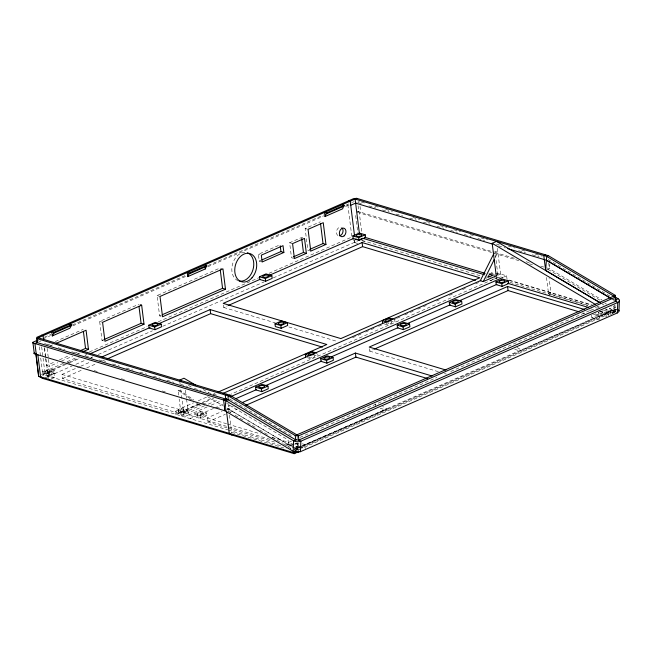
<?xml version="1.0" encoding="UTF-8"?>
<svg xmlns="http://www.w3.org/2000/svg" width="652" height="652" viewBox="0 0 652 652"><rect width="100%" height="100%" fill="white"/><g stroke="black" fill="none" stroke-linecap="round" stroke-linejoin="round"><path stroke-width="0.49" stroke-dasharray="3.26 2.44" d="M614.111 305.169L613.85 311.827L611.063 314.932L610.533 310.841L605.675 309.382M296.937 450.581L297.247 442.961L296.937 450.581L300.67 448.943M609.514 308.29L613.891 310.882L612.921 312.854L604.135 310.23M595.382 313.726A3.855 1.394 -7.1 0 0 597.093 314.386L599.889 314.248A3.594 1.296 -7.1 0 0 602.146 313.4L602.75 310.148M225.698 410.467L228.73 409.13L229.096 405.079M545.618 270.393L549.432 268.73L549.88 263.669M495.659 256.701L497.875 252.251L494.949 251.37L498.169 277.206L230.686 394.33M549.253 295.552L550.875 292.552L549.106 278.437M612.456 313.889L616.197 310.808L301.599 448.535M616.564 312.479L613.874 310.89L616.221 309.863L610.973 306.742M292.365 443.287L288.673 444.9L288.045 439.88L226.823 403.604M614.852 304.671L615.447 309.415L610.533 310.841L294.565 449.171L300.735 446.473M301.664 446.066L386.962 409.008L382.642 406.449M301.99 446.237L386.962 409.008M608.878 315.87L608.365 311.786L606.189 312.74L601.552 311.379M613.891 310.882L616.156 309.887M44.393 337.223L50.913 334.37M72.315 324.998L186.79 274.883M208.2 265.511L323.604 214.981M345.943 205.201L351.42 202.805M352.325 202.413L354.134 201.615M37.254 341.428L38.884 340.711M43.065 338.885L50.514 335.625M72.853 325.845L186.399 276.13M207.801 266.758L323.205 216.236M345.544 206.456L349.268 204.826M39.259 341.632L40.994 340.866M357.679 202.226L359.415 201.468M310.768 251.093L307.834 250.213L305.128 228.461L320.319 221.81M161.077 316.318L159.61 315.878L157.083 295.576L220.026 268.013L222.226 268.673M103.489 340.882L102.022 340.442L99.658 321.403L138.721 304.305M47.808 344.851L49.666 344.036M55.249 341.591L83.154 329.374M262.169 261.965L259.235 261.085L258.396 254.288L280.099 244.785M50.734 345.723L52.592 344.908M293.693 258.355L291.501 257.695L289.635 242.74L301.574 237.515L304.5 238.387M259.235 261.085L261.044 260.295M102.022 340.442L103.888 339.627M45.583 358.502L46.455 365.511L54.825 361.844M59.479 359.814L69.707 355.332M75.29 352.887L77.156 352.072M159.61 315.878L161.46 315.063M46.455 365.511L49.381 366.391L57.759 362.724M61.475 361.094L72.641 356.204M78.224 353.767L80.082 352.952M48.949 368.934L42.437 371.779L48.297 373.531L54.809 370.686L55.143 373.4L49.283 371.648L48.949 368.934L54.809 370.686M63.35 363.335L44.735 371.485L47.669 372.357M67.074 361.705L76.382 357.63M89.414 351.925L147.116 326.66M158.281 321.77L258.795 277.768M269.04 273.286L351.868 237.018L347.801 204.394L350.735 205.266M41.394 374.378L64.45 364.289M68.175 362.659L79.34 357.769M84.923 355.324L86.789 354.509M66.284 364.207L42.779 374.501L227.776 429.872M69.78 362.675L79.308 358.502M51.068 379.024L54.483 377.532L53.977 373.449L49.096 371.99L43.122 374.607L43.325 376.237M53.977 373.449L48.003 376.065L48.313 378.51M44.1 378.225L72.152 365.943M75.876 364.313L85.404 360.14M90.987 357.695L92.845 356.88M98.224 354.525L152.413 330.8M162.65 326.318L264.101 281.908M273.286 277.891L357.084 241.199M47.042 377.19L49.601 376.074L54.483 377.532M354.264 240.107L354.566 242.56L357.606 241.224M199.691 404.452L179.194 413.433L62.511 378.51L61.997 374.427L79.699 366.677M80.636 366.269L90.881 361.787M223.4 304.997L223.701 307.451L227.426 305.812M62.511 378.51L82.07 369.945M86.732 367.899L96.977 363.417M102.568 360.972L104.434 360.157M61.997 374.427L178.681 409.35L193.595 402.822M198.249 400.784L207.564 396.709M213.155 394.256L215.021 393.441M198.485 404.126L175.412 414.199L175.078 411.477L181.59 408.633L187.442 410.385L187.784 413.099L181.924 411.347L181.59 408.633M489.155 273.946L491.95 272.732L494.461 273.481M202.218 402.488L211.533 398.413M485.773 278.298L497.663 273.131L506.62 275.812L507.126 279.887M199.61 404.713L198.143 404.273L180.783 411.877L189.74 414.558L207.45 406.807M200.62 404.044L213.66 398.339M352.545 337.76L357.206 335.723M358.144 335.315L360.939 334.093M365.601 332.047L370.263 330.01M371.192 329.602L373.987 328.38M378.649 326.334L383.311 324.297M393.572 319.806L396.367 318.583M397.296 318.176L400.092 316.945M404.753 314.908L409.415 312.87M410.352 312.455L413.148 311.232M417.81 309.195L422.472 307.149M423.401 306.742L426.196 305.519M436.457 301.028L439.252 299.806M449.505 295.315L452.301 294.093M462.561 289.602L465.357 288.38M475.61 283.889L480.271 281.843M187.442 410.385L180.938 413.238L175.078 411.477M183.709 412.757L201.077 405.153M497.851 275.201L500.589 274.003M204.589 405.756L181.289 415.96L179.178 399.024M208.314 404.126L217.638 400.043M270.205 439.375L188.534 414.933L184.198 416.832L180.743 389.048M211.175 405.169L220.498 401.094M503.825 277.035L506.62 275.812M194.223 414.02L200.734 411.176L206.594 412.928L206.937 415.642L200.425 418.494L200.082 415.772L194.223 414.02L194.565 416.742M213.546 408.437L190.245 418.641L189.74 414.558M214.484 408.03L222.87 404.354M200.082 415.772L206.594 412.928M227.075 427.842L207.662 422.031L207.157 417.956L222.071 411.42M226.733 409.383L233.261 406.522M207.662 422.031L225.38 414.273M230.042 412.235L237.499 408.967M369.407 348.698L369.708 351.143L373.425 349.521M550.858 292.552L548.511 293.587L588.52 305.552M272.186 437.419L288.689 442.358L291.485 441.127M299.879 437.459L436.93 377.451M450.736 371.469L589.106 310.89M292.805 444.191L290.156 445.349L290.662 449.424M286.285 445.56L289.195 446.433L293.856 444.395M294.794 443.979L296.652 443.164M294.191 447.883L297.719 446.335L303.791 448.152M591.527 315.128L591.837 317.573L598.886 314.484L605.83 316.562M615.447 309.415L298.526 448.144L293.628 449.578L300.148 447.044L297.972 447.679L281.868 442.863M514.73 349.366L519.375 350.752L521.551 350.116L612.717 310.23L609.229 308.16M294.631 450.654L300.702 447.997M301.64 447.59L617.664 309.227L613.296 306.627M294.704 450.63L296.97 449.636L300.433 451.681M295.413 450.32L296.97 449.636L294.345 448.079M612.921 312.854L615.276 311.827L605.284 308.844M612.717 310.23L610.541 310.865L611.046 314.916M608.373 312.129L606.197 312.773L606.702 316.823M298.909 446.123L296.089 446.457A3.855 1.394 -7.1 0 1 295.226 446.384M356.383 212.022L358.804 211.68L493.996 252.145M599.93 311.623L600.818 311.672A3.855 1.394 -7.1 0 1 602.529 312.332L602.644 312.675M361.363 202.047L365.25 203.212M374.973 206.122L378.869 207.287M385.674 209.325L392.48 211.362M412.903 217.475L419.709 219.512M426.522 221.55L430.41 222.715M440.133 225.625L446.946 227.662M453.751 229.7L460.556 231.737M470.279 234.647L474.175 235.812M480.98 237.85L487.786 239.887M508.21 246L515.023 248.037M521.828 250.075L525.716 251.24M535.439 254.15L542.252 256.187M358.217 202.707L362.104 203.872M368.918 205.91L375.723 207.947M382.528 209.985L389.342 212.022M396.147 214.06L402.952 216.097M409.758 218.135L416.571 220.172M423.376 222.21L430.181 224.247M436.995 226.285L443.8 228.322M450.605 230.36L457.419 232.397M464.224 234.435L471.029 236.472M477.834 238.51L484.648 240.547M496.319 244.035L501.176 245.494M518.682 250.735L525.496 252.772M532.301 254.81L539.106 256.847M498.576 245.918L505.39 247.956M494.966 252.43L515.39 258.542M526.091 261.745L529.978 262.911M540.679 266.114L545.545 267.573M546.515 267.858L549.432 268.73L601.918 299.879M357.361 212.316L518.813 260.637M529.505 263.832L532.423 264.712M495.3 273.734L497.81 274.484M488.633 273.93L493.499 275.38M509.057 280.042L591.682 304.769M597.509 306.513L599.457 307.1M489 274.468L491.918 275.34M497.753 277.084L499.962 277.744M509.416 280.572L590.199 304.786M596.93 306.766L598.919 307.394M595.357 307.597L597.305 308.184M488.478 275.91L490.426 276.489M495.3 277.948L497.248 278.534M509.921 282.324L587.9 305.666M603.491 310.328L608.365 311.786M486.278 275.829L490.459 277.084M362.137 240.425L480.785 275.926M492.423 279.415L494.371 280.001M590.63 308.803L593.556 309.684M599.375 311.428L610.076 314.623M361.624 240.669L364.875 241.639M489.962 280.278L491.91 280.865M589.375 310.034L591.331 310.613M598.153 312.658L606.931 315.283M354.566 242.56L358.633 243.775M592.195 313.751L599.139 315.829L599.644 319.912L591.837 317.573M305.128 228.461L307.32 229.121M582.815 312.936L584.754 313.514M289.635 242.74L292.569 243.612M258.396 254.288L259.855 254.728M390.026 320.833L395.047 322.341L394.713 319.619M384.354 323.938L388.535 325.185L388.201 322.471M223.701 307.451L275.242 322.87M288.852 326.945L337.475 341.501M369.708 351.143L438.625 371.77M444.452 373.514L446.392 374.093M157.083 295.576L160.009 296.448M312.993 354.59L318.013 356.09L317.785 354.28M307.32 357.687L311.501 358.942L311.273 357.125M99.658 321.403L102.584 322.284M380.132 408.258L384.786 409.652M44.556 343.612L51.361 345.65M58.167 347.687L64.98 349.725M71.785 351.762L78.59 353.8M85.396 355.837L92.209 357.875M99.014 359.912L105.82 361.95M112.633 363.987L119.438 366.025M126.243 368.062L133.057 370.1M139.862 372.137L146.667 374.175M153.473 376.212L160.286 378.25M167.091 380.287L173.897 382.325M180.71 384.362L187.515 386.4M194.32 388.437L201.134 390.475M207.939 392.512L217.662 395.422M178.689 395.063L178.069 390.124L181.003 390.996L193.848 400.059M66.887 362.43L70.775 363.596M94.116 370.58L98.004 371.746M121.345 378.73L125.241 379.896M162.193 390.955L166.081 392.121M189.422 399.105L193.318 400.271M203.041 403.18L206.928 404.346M216.651 407.255L220.547 408.421M302.422 443.816L305.022 444.599L305.527 448.674M206.937 415.642L201.077 413.89L200.734 411.176M207.157 417.956L226.57 423.759M227.54 424.053L260.539 433.93M228.045 428.128L274.639 442.072M228.322 430.035L282.006 446.107M231.623 432.325L286.261 448.682M548.169 259.553L610.728 296.595M547.973 269.366L600.476 300.515M604.844 303.107L606.596 304.15M602.236 304.019L603.98 305.054M517.232 347.557L521.551 350.116M229.643 399.008L292.186 436.058M203.212 389.619L208.461 392.724M188.363 385.291L191.859 387.361M207.58 396.677L223.302 405.992M226.798 408.062L291.436 446.359M292.308 446.873L295.804 448.943M228.135 411.2L231.631 413.278M235.127 415.357L243.881 420.548M247.377 422.626L256.13 427.818M259.635 429.888L267.507 434.566M271.884 437.158L279.757 441.836M283.253 443.906L292.006 449.098M228.73 409.13L293.473 447.557M178.069 390.124L190.922 399.179M196.537 403.148L198.143 404.273M352.691 239.105L355.307 241.982L355.055 239.993M613.907 297.076L614.38 300.874M598.585 312.039L598.886 314.484M548.682 262.837L549.432 268.73M546.498 277.45L548.609 294.321M497.394 248.355L500.981 277.124M496.392 277.043L496.645 279.032M494.485 274.753L494.827 277.475M491.95 272.732L492.284 275.446M488.658 275.266L488.992 277.988M360.026 206.374L360.76 212.267L359.317 212.902L361.705 232.055M358.07 205.787L358.804 211.68A1.467 0.53 -7.1 0 0 357.573 211.639M355.674 215.527L357.809 232.666M375.112 403.849L375.487 406.864M297.076 436.579L297.345 438.649M297.931 443.401L298.526 448.144M297.312 443.075L297.719 446.335M297.972 447.679L298.477 451.763M288.689 442.358L289.195 446.433M227.996 403.238L228.999 411.233M229.488 415.185L231.713 433.058M203.277 413.197A2.942 1.059 -7.1 0 1 198.77 414.525A2.942 1.059 -7.1 0 1 199.031 412.643A2.942 1.059 -7.1 0 1 203.277 413.197L203.611 415.911A2.942 1.059 -7.1 0 1 199.105 417.239A2.942 1.059 -7.1 0 1 199.373 415.365A2.942 1.059 -7.1 0 1 203.611 415.911M197.442 413.71L197.784 416.432M185.453 390.124L186.439 398.062M186.562 399.057L188.534 414.933M184.125 410.654A2.942 1.059 -7.1 0 1 179.618 411.982A2.942 1.059 -7.1 0 1 179.887 410.1A2.942 1.059 -7.1 0 1 184.125 410.654L184.467 413.376A2.942 1.059 -7.1 0 1 179.96 414.705A2.942 1.059 -7.1 0 1 180.221 412.822A2.942 1.059 -7.1 0 1 184.467 413.376M179.756 381.11L180.123 384.085M178.681 409.35L179.194 413.433M178.298 411.167L178.632 413.89M51.484 370.955A2.942 1.059 -7.1 0 1 46.977 372.284A2.942 1.059 -7.1 0 1 47.246 370.401A2.942 1.059 -7.1 0 1 51.484 370.955L51.826 373.677A2.942 1.059 -7.1 0 1 47.319 374.998A2.942 1.059 -7.1 0 1 47.588 373.123A2.942 1.059 -7.1 0 1 51.826 373.677M47.14 348.355L48.387 358.372M48.509 359.374L49.381 366.391M49.096 371.99L49.601 376.074M48.297 373.531L48.631 376.253M44.572 347.557L48.175 376.44L44.907 372.846L41.655 346.758M44.336 348.478L45.461 357.5M45.656 371.469L45.99 374.191M39.332 346.823L42.91 375.601M337.94 235.519A4.409 3.178 -73.3 0 1 336.978 229.863A4.409 3.178 -73.3 0 1 341.534 227.54M238.143 280.71A14.694 10.587 -73.3 0 1 232.324 264.981A14.694 10.587 -73.3 0 1 244.72 252.381M313.946 355.666A2.942 1.059 -7.1 0 1 313.099 357.426A2.942 1.059 -7.1 0 1 308.918 357.149M390.98 321.917A2.942 1.059 -7.1 0 1 390.466 323.571A2.942 1.059 -7.1 0 1 386.212 323.628M602.611 310.629A3.676 1.883 2.3 0 1 599.987 311.868M299.007 443.792A3.676 1.883 2.3 0 1 295.348 443.531M294.9 444.273A3.594 1.296 -7.1 0 1 295.706 443.996L298.526 443.662A3.855 1.394 -7.1 0 1 299.39 443.735M492.178 275.992A2.942 1.059 -7.1 0 1 488.682 275.177A2.942 1.059 -7.1 0 1 492.945 273.921A2.942 1.059 -7.1 0 1 493.523 275.592M494.355 278.045A2.942 1.059 -7.1 0 1 493.866 278.314M489.954 277.149A2.942 1.059 -7.1 0 1 490.581 276.921M614.306 300.401L612.57 299.366L614.314 300.401"/><path stroke-width="0.98" d="M228.013 399.725L228.176 395.845L229.806 395.128L296.864 434.86L298.38 435.943L298.877 440.027L295.763 439.864L228.013 399.725L37.091 342.577L36.748 337.345L353.645 198.607L356.734 198.338L548.332 255.674L615.406 295.397L615.798 301.273L298.885 440.027M618.552 309.945A5.134 2.632 2.3 0 1 618.903 311.566L617.33 312.936L300.433 451.681L297.548 452.26A5.134 2.632 2.3 0 1 293.188 451.29L293.612 440.801L225.853 400.67L32.967 342.944A1.467 0.53 -7.1 0 1 33.073 342.178L37.05 340.434M300.433 451.681L300.857 441.192L298.266 439.66M599.889 302.577L545.618 270.393L546.702 256.383L548.332 255.674M617.354 312.944L617.762 302.447A5.134 2.632 2.3 0 0 618.096 298.738L615.488 297.198M618.976 310.751L619.4 300.262M359.456 233.881L355.112 199.047L546.702 256.383L613.776 296.106L615.301 297.214L615.806 301.289L615.406 295.397L295.234 435.569L228.176 395.845L36.585 338.502L356.734 198.338M37.091 342.577L37.05 339.798M494.061 253.155L480.296 280.727L483.222 281.607L496.93 275.609M483.222 281.607L494.33 259.366M52.282 335.927L53.823 333.196L53.725 332.43L51.777 331.844L52.282 335.927L69.846 328.241L71.386 325.511L71.288 324.745L69.332 324.158M187.752 276.619L189.194 273.123L187.246 272.544L187.752 276.619L205.315 268.934L206.757 265.437L204.801 264.851M325.03 216.521L326.481 213.025L324.525 212.438L325.03 216.521L342.593 208.827L344.036 205.339L342.088 204.752M35.99 353.351L38.647 376.302L43.285 378.584L294.158 453.653L296.016 451.6L293.685 452.627L38.647 376.302L35.884 354.126M296.415 452.04L294.606 451.608L293.685 452.627L294.158 453.653L295.821 451.812M496.27 276.049L492.187 243.31L496.522 241.411L600.492 302.984M297.32 452.252L298.885 451.567M53.725 332.43L71.288 324.745M189.194 273.123L206.757 265.437M326.481 213.025L344.036 205.339M53.823 333.196L71.386 325.511M189.292 273.889L206.847 266.203M326.57 213.791L344.134 206.097M37.523 342.39L34.923 343.531L36.267 354.329M350.735 205.266L355.943 202.984M141.655 305.177L102.584 322.284L104.956 341.314L144.027 324.215L141.655 305.177L140.188 304.737M56.316 343.278L86.08 330.246L88.452 349.285L82.869 351.73M261.949 259.895L280.947 251.582L283.873 252.463L283.025 245.665L261.322 255.16L262.169 261.965L283.873 252.463M309.618 249.431L323.025 243.563L325.959 244.443L323.245 222.691L308.054 229.341L310.768 251.093L325.959 244.443M104.817 339.219L141.093 323.335L144.027 324.215M293.335 256.888L303.441 252.471L306.367 253.343L304.5 238.387L292.569 243.612L294.427 258.575L306.367 253.343M80.872 350.442L85.526 348.404L88.452 349.285M162.389 314.663L222.56 288.323L225.486 289.195L222.96 268.893L160.009 296.448L162.544 316.75L225.486 289.195M148.786 325.218L155.298 322.373L161.158 324.125L161.5 326.839L154.989 329.692L149.129 327.94L148.786 325.218L154.646 326.97L161.158 324.125M259.488 276.758L266 273.905L271.851 275.657L272.194 278.38L265.682 281.232L259.822 279.48L259.488 276.758L265.34 278.51L271.851 275.657M352.83 235.894L359.342 233.041L365.202 234.793L365.536 237.515L359.032 240.368L353.172 238.616L352.83 235.894L358.69 237.646L365.202 234.793M90.261 353.71L150.041 327.54M158.42 323.873L259.863 279.455M269.048 275.437L353.865 238.306M362.104 242.552L223.196 303.367L340.849 338.584L479.766 277.768L362.104 242.552L362.61 246.635L475.406 280.393M102.062 356.888L210.14 309.578L326.823 344.5L217.817 392.219M228.363 305.405L362.61 246.635M107.23 358.926L210.645 313.653L322.463 347.125M274.989 323.832L281.501 320.98L287.361 322.732L287.695 325.454L281.183 328.306L275.323 326.554L274.989 323.832L280.849 325.584L287.361 322.732M305.641 357.19L305.307 354.468L311.819 351.615L316.839 353.123M382.675 323.433L382.341 320.719L388.853 317.866L393.034 319.113M222.723 393.515L480.883 280.474M226.88 394.248L225.25 394.965L225.755 399.048M545.406 254.802L543.776 255.511L545.651 270.507M230.751 396.603L502.888 277.442M226.627 398.665L223.587 399.994L224.932 410.793L293.188 451.29M255.568 387.158L262.08 384.313L267.939 386.065L268.274 388.779L261.762 391.632L255.902 389.88L255.568 387.158L261.428 388.91L267.939 386.065M320.686 358.657L327.198 355.805L333.05 357.557L333.392 360.279L326.88 363.131L321.02 361.379L320.686 358.657L326.538 360.409L333.05 357.557M397.19 325.161L403.702 322.308L409.562 324.06L409.896 326.782L403.384 329.627L397.524 327.875L397.19 325.161L403.05 326.913L409.562 324.06M449.277 302.349L455.789 299.504L461.649 301.257L461.991 303.971L455.479 306.823L449.619 305.071L449.277 302.349L455.137 304.109L461.649 301.257M495.936 281.925L502.439 279.072L508.299 280.825L508.642 283.547L502.13 286.391L496.27 284.639L495.936 281.925L501.787 283.677L508.299 280.825M228.893 399.342L225.853 400.67L224.932 410.793L34.312 353.743L32.967 342.944M235.918 398.641L256.423 389.668M265.739 385.585L321.656 361.094M330.98 357.019L398.087 327.638M407.402 323.555L450.271 304.786M459.595 300.702L496.873 284.378M242.585 402.439L355.397 353.05L432.08 376M584.249 309.439L507.574 286.489L369.203 347.068L445.878 370.018M245.894 405.291L355.91 357.133L427.736 378.625M374.354 349.113L508.079 290.572L578.935 311.778M295.763 439.864L295.234 435.569L298.372 435.952L615.301 297.214M295.886 439.807L293.612 440.809A5.134 2.632 2.3 0 0 300.857 441.192L617.778 302.463L615.162 300.914M615.814 299.741L618.096 298.738M294.142 453.662L298.803 451.624M348.763 200.751L350.222 201.191L354.566 236.024M355.617 203.131L492.741 244.166M507.329 248.534L546.547 260.262L610.834 298.339L546.547 260.262M364.541 237.214L485.112 273.302M484.583 274.745L362.74 238.273L358.942 239.936L355.69 238.966M507.46 283.221L588.153 307.369M382.341 320.719L387.361 322.218M305.307 354.468L309.488 355.723M41.63 335.209L43.097 335.65L43.602 339.725M38.207 337.785L229.806 395.128M492.187 243.31L595.406 304.451M195.339 384.957L183.97 378.217L179.634 380.116L181.378 381.151M231.965 435.039L229.268 433.352L226.505 411.167M40.261 376.554L43.285 378.584L40.595 376.889L37.832 354.704M296.864 434.86L298.372 435.952M507.574 286.489L508.079 290.572M501.787 283.677L502.13 286.391M455.137 304.109L455.479 306.823M403.05 326.913L403.384 329.627M358.69 237.646L359.032 240.368M355.397 353.05L355.91 357.133M320.564 223.791L323.025 243.563M326.538 360.409L326.88 363.131M301.697 238.51L303.441 252.471M280.221 245.755L280.947 251.582M280.849 325.584L281.183 328.306M265.34 278.51L265.682 281.232M261.428 388.91L261.762 391.632M220.27 269.952L222.56 288.323M205.111 267.304L205.315 268.934M210.14 309.578L210.645 313.653M154.646 326.97L154.989 329.692M138.974 306.301L141.093 323.335M83.399 331.379L85.526 348.404M342.186 228.11A4.409 3.178 -73.3 0 1 342.716 232.658A4.409 3.178 -73.3 0 1 339.562 235.812M247.45 252.846A14.694 10.587 -73.3 0 1 252.935 269.822A14.694 10.587 -73.3 0 1 239.023 280.979M313.889 354.215A2.942 1.059 -7.1 0 1 313.392 354.484M312.764 354.712A2.942 1.059 -7.1 0 1 308.649 354.517A2.942 1.059 -7.1 0 1 311.085 352.879A2.942 1.059 -7.1 0 1 314.354 353.637M388.323 321.232A2.942 1.059 -7.1 0 1 385.625 320.213A2.942 1.059 -7.1 0 1 389.611 319.04A2.942 1.059 -7.1 0 1 390.923 320.466M389.798 320.955A2.942 1.059 -7.1 0 1 389.081 321.126M34.312 353.743A1.467 0.53 -7.1 0 1 34.417 352.976M260.107 387.663A2.942 1.059 -7.1 0 0 264.614 386.334A2.942 1.059 -7.1 0 0 260.376 385.78A2.942 1.059 -7.1 0 0 260.107 387.663M453.825 302.854A2.942 1.059 -7.1 0 0 458.332 301.526A2.942 1.059 -7.1 0 0 454.094 300.971A2.942 1.059 -7.1 0 0 453.825 302.854M279.529 324.329A2.942 1.059 -7.1 0 0 284.036 323.009A2.942 1.059 -7.1 0 0 279.798 322.455A2.942 1.059 -7.1 0 0 279.529 324.329M325.226 359.154A2.942 1.059 -7.1 0 0 329.733 357.834A2.942 1.059 -7.1 0 0 325.495 357.28A2.942 1.059 -7.1 0 0 325.226 359.154M500.475 282.422A2.942 1.059 -7.1 0 0 504.982 281.093A2.942 1.059 -7.1 0 0 500.744 280.539A2.942 1.059 -7.1 0 0 500.475 282.422M401.73 325.658A2.942 1.059 -7.1 0 0 406.237 324.329A2.942 1.059 -7.1 0 0 401.999 323.775A2.942 1.059 -7.1 0 0 401.73 325.658M344.166 235.837A4.409 3.178 -73.3 0 0 344.468 228.42A4.409 3.178 -73.3 0 0 339.382 232.96A4.409 3.178 -73.3 0 0 344.166 235.837M252.014 277.785A14.694 10.587 -73.3 0 0 250.384 253.726A14.694 10.587 -73.3 0 0 234.785 271.46A14.694 10.587 -73.3 0 0 252.014 277.785M264.027 277.263A2.942 1.059 -7.1 0 0 268.534 275.935A2.942 1.059 -7.1 0 0 264.296 275.38A2.942 1.059 -7.1 0 0 264.027 277.263M153.334 325.723A2.942 1.059 -7.1 0 0 157.841 324.394A2.942 1.059 -7.1 0 0 153.603 323.84A2.942 1.059 -7.1 0 0 153.334 325.723M357.377 236.391A2.942 1.059 -7.1 0 0 361.876 235.062A2.942 1.059 -7.1 0 0 357.638 234.516A2.942 1.059 -7.1 0 0 357.377 236.391"/></g></svg>
